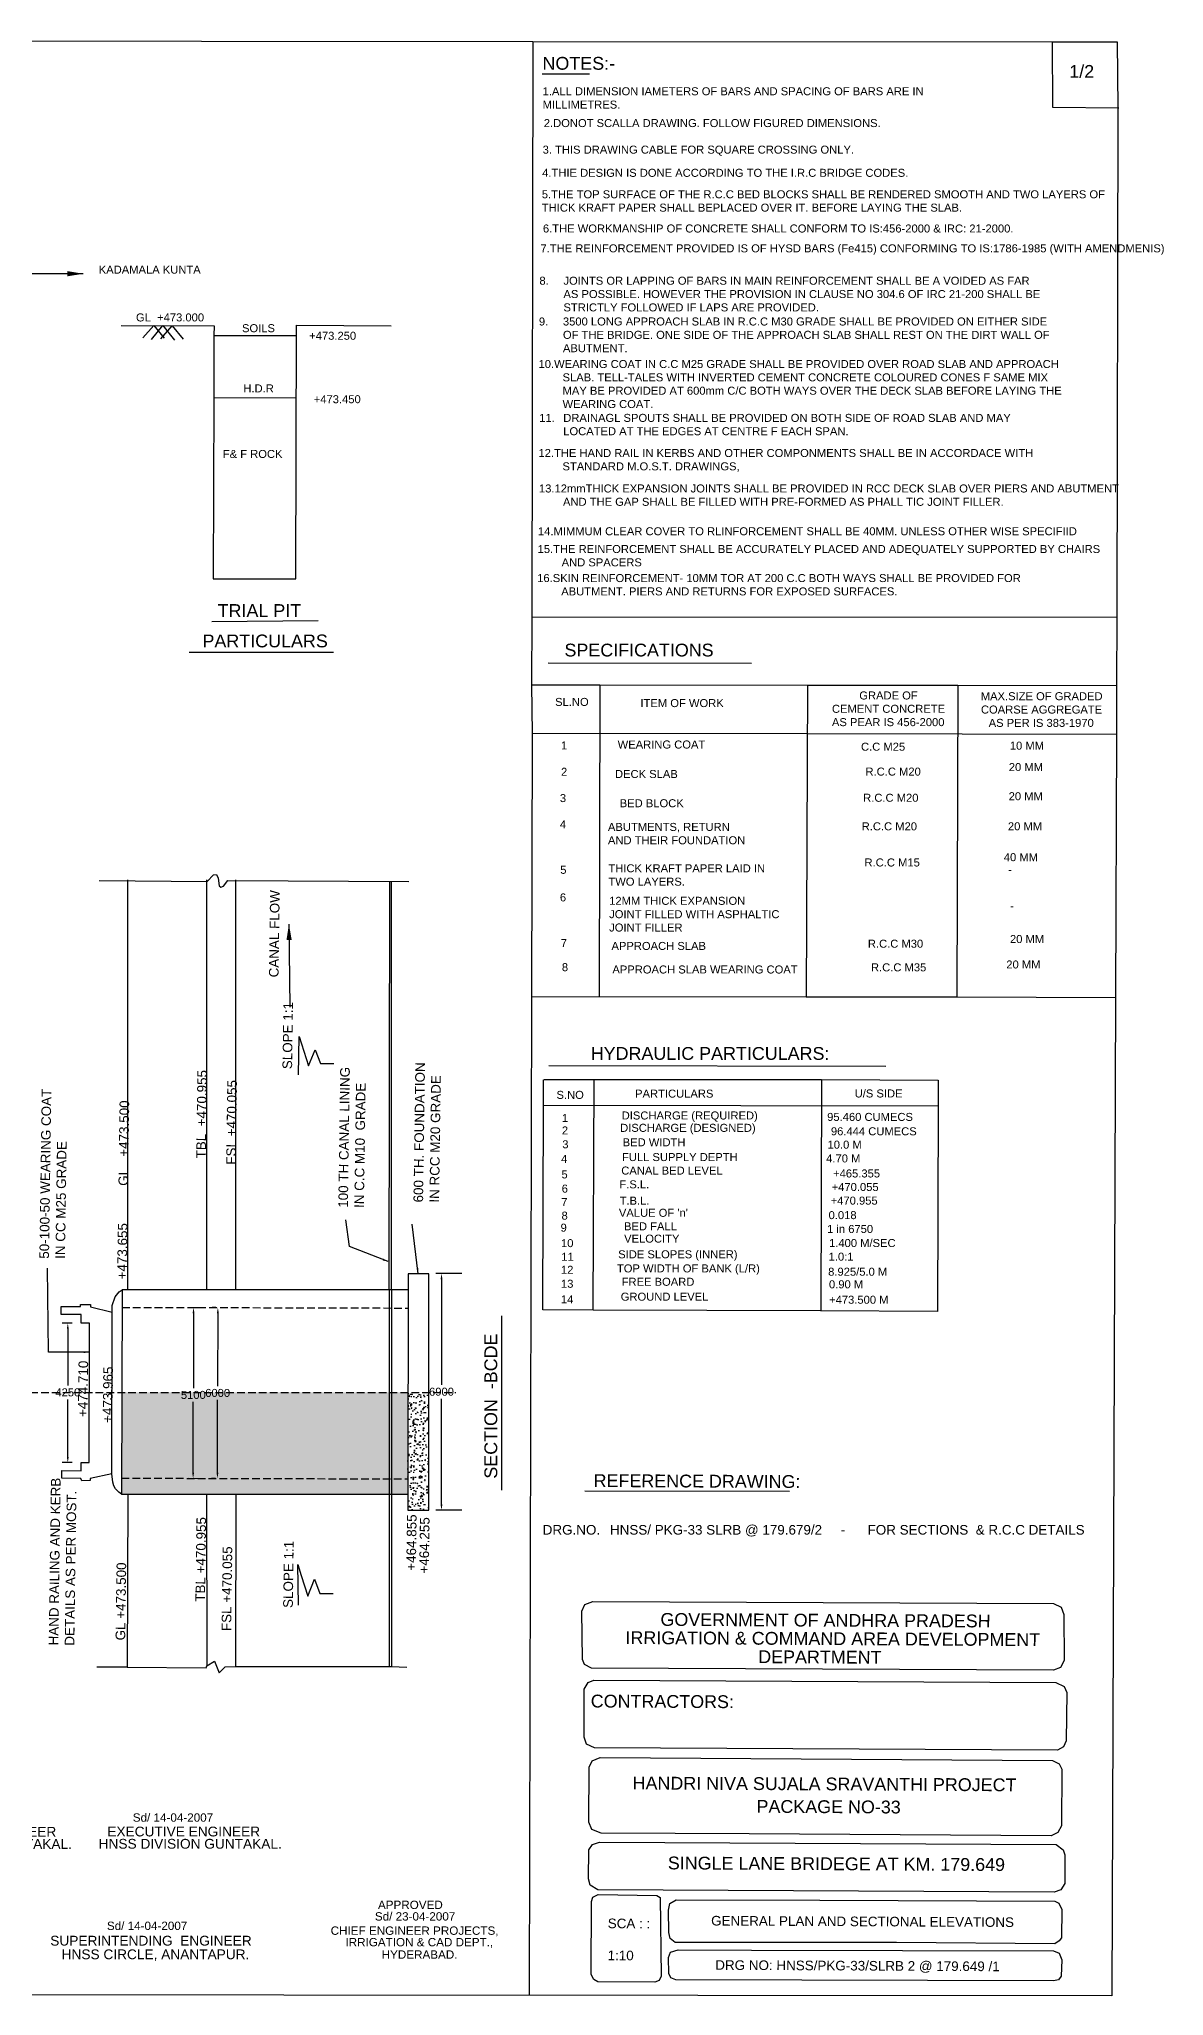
# Model space of a CAD drawing. Header units: inches. Extents: x 19446 to 38990, y 19537 to 39184.
# Drawn here: x 19507.9 to 19543, y 19536.7 to 19597.9 of the extents above; entities that cross this region are included whole.
import ezdxf

# ---------------------------------------------------------------- set-up
doc = ezdxf.new("R2010")
doc.units = ezdxf.units.IN
doc.header["$MEASUREMENT"] = 0
doc.linetypes.add('ACAD_ISO02W100', pattern=[15, 12, -3])
doc.layers.add('DRAWING', color=7, linetype='Continuous')
doc.styles.get("Standard").update_dxf_attribs({"font": 'arial.ttf'})
doc.dimstyles.get("Standard").update_dxf_attribs({"dimtxt": 0.18, "dimasz": 0.18, "dimexe": 0.18, "dimexo": 0.0625, "dimgap": 0.09, "dimtad": 0, "dimtih": 1, "dimtoh": 1, "dimdec": 4, "dimzin": 0, "dimdsep": 46, "dimtxsty": 'Standard', "dimcen": 0.09, "dimadec": 0, "dimazin": 0, "dimtfac": 1, "dimtdec": 4, "dimtofl": 0, "dimtmove": 0, "dimatfit": 3, "dimfxl": 1, "dimtolj": 1, "dimtzin": 0, "dimarcsym": 0})
pattern_1 = [(50, (0, 0), (0.3586300913, -0.0313760675), [0.0375, -0.4125]), (355, (0, 0), (-0.069375667, 0.376096067), [0.03, -0.33]), (100.4514445, (0.0299, -0.0026), (0.2892544234, 0.3447199955), [0.031870096, -0.350571056]), (46.1842, (0, 0.1), (0.533620665, -0.0827596404), [0.05625, -0.61875]), (96.6356355, (0.04447, 0.0931), (0.467330973, 0.4870593), [0.047805171, -0.52585688]), (351.184164, (0, 0.1), (0.467330973, 0.4870593), [0.045, -0.495]), (21, (0.05, 0.075), (0.298453526, -0.2013094453), [0.0375, -0.4125]), (326, (0.05, 0.075), (0.121657666, 0.3625750225), [0.03, -0.33]), (71.4514447, (0.07487, 0.05822), (0.4201111884, 0.1612655764), [0.031870095, -0.350571056]), (37.5, (0, 0), (0.00607992766, 0.1664469269), [0, -0.326, 0, -0.335, 0, -0.33125]), (7.5, (0, 0), (0.1315347687, 0.1972058559), [0, -0.191, 0, -0.3185, 0, -0.12625]), (327.5, (-0.1115, 0), (0.2669112181, -0.01127743587), [0, -0.125, 0, -0.39, 0, -0.5175]), (317.5, (-0.1615, 0), (0.2915930847, 0.0500524912), [0, -0.1625, 0, -0.259, 0, -0.3675])]

# ---------------------------------------------------------------- blocks, each defined once
blk = doc.blocks.new('*D36')
at = {"layer": 'Defpoints', "color": 0, "transparency": 16777216}
for p in [(19508.999, 19557.759), (19508.802, 19553.399), (19508.999, 19553.399)]:
    blk.add_point(p, dxfattribs=at)
at = {"layer": 'DRAWING', "color": 0, "lineweight": -2, "transparency": 16777216}
for p, q in [((19508.936, 19557.759), (19508.622, 19557.759)), ((19508.802, 19557.579), (19508.802, 19555.811)), ((19508.802, 19553.579), (19508.802, 19555.376)), ((19508.936, 19553.399), (19508.622, 19553.399))]:
    blk.add_line(p, q, dxfattribs=at)
at = {"layer": 'DRAWING', "color": 0, "transparency": 16777216}
for points in [[(19508.772, 19557.579), (19508.832, 19557.579), (19508.802, 19557.759)], [(19508.772, 19553.579), (19508.832, 19553.579), (19508.802, 19553.399)]]:
    blk.add_solid(points, dxfattribs=at)
at = {"layer": 'DRAWING', "color": 0, "transparency": 16777216, "insert": (19508.802, 19555.593), "char_height": 0.25, "attachment_point": 5}
blk.add_mtext('\\A1;4250', dxfattribs=at)
blk = doc.blocks.new('*D37')
at = {"layer": 'Defpoints', "color": 0, "transparency": 16777216}
for p in [(19512.508, 19558.245), (19512.494, 19552.909), (19512.714, 19552.908)]:
    blk.add_point(p, dxfattribs=at)
at = {"layer": 'DRAWING', "color": 0, "lineweight": -2, "transparency": 16777216}
for p, q in [((19512.57, 19558.245), (19512.907, 19558.244)), ((19512.727, 19558.065), (19512.721, 19555.73)), ((19512.714, 19553.088), (19512.72, 19555.295)), ((19512.557, 19552.909), (19512.894, 19552.908))]:
    blk.add_line(p, q, dxfattribs=at)
at = {"layer": 'DRAWING', "color": 0, "transparency": 16777216}
for points in [[(19512.697, 19558.065), (19512.757, 19558.065), (19512.727, 19558.245)], [(19512.684, 19553.088), (19512.744, 19553.088), (19512.714, 19552.908)]]:
    blk.add_solid(points, dxfattribs=at)
at = {"layer": 'DRAWING', "color": 0, "transparency": 16777216, "insert": (19512.72, 19555.513), "char_height": 0.25, "attachment_point": 5}
blk.add_mtext('\\A1;5100', dxfattribs=at)
blk = doc.blocks.new('*D38')
at = {"layer": 'Defpoints', "color": 0, "transparency": 16777216}
for p in [(19513.487, 19558.243), (19513.473, 19552.906), (19513.473, 19552.906)]:
    blk.add_point(p, dxfattribs=at)
at = {"layer": 'DRAWING', "color": 0, "lineweight": -2, "transparency": 16777216}
for p, q in [((19513.424, 19558.243), (19513.307, 19558.243)), ((19513.486, 19558.063), (19513.48, 19555.792)), ((19513.474, 19553.086), (19513.479, 19555.357)), ((19513.411, 19552.907), (19513.293, 19552.907))]:
    blk.add_line(p, q, dxfattribs=at)
at = {"layer": 'DRAWING', "color": 0, "transparency": 16777216}
for points in [[(19513.456, 19558.063), (19513.516, 19558.063), (19513.487, 19558.243)], [(19513.444, 19553.087), (19513.504, 19553.086), (19513.473, 19552.906)]]:
    blk.add_solid(points, dxfattribs=at)
at = {"layer": 'DRAWING', "color": 0, "transparency": 16777216, "insert": (19513.48, 19555.575), "char_height": 0.25, "attachment_point": 5}
blk.add_mtext('\\A1;6000', dxfattribs=at)
blk = doc.blocks.new('*D65')
at = {"layer": 'Defpoints', "color": 0, "transparency": 16777216}
for p in [(19521.166, 19559.308), (19520.467, 19551.917), (19521.165, 19551.917)]:
    blk.add_point(p, dxfattribs=at)
at = {"layer": 'DRAWING', "color": 0, "lineweight": -2, "transparency": 16777216}
for p, q in [((19521.104, 19559.308), (19520.289, 19559.308)), ((19520.469, 19559.128), (19520.468, 19555.83)), ((19520.467, 19552.097), (19520.468, 19555.395)), ((19521.103, 19551.917), (19520.287, 19551.917))]:
    blk.add_line(p, q, dxfattribs=at)
at = {"layer": 'DRAWING', "color": 0, "transparency": 16777216}
for points in [[(19520.439, 19559.128), (19520.499, 19559.128), (19520.469, 19559.308)], [(19520.437, 19552.097), (19520.497, 19552.097), (19520.467, 19551.917)]]:
    blk.add_solid(points, dxfattribs=at)
at = {"layer": 'DRAWING', "color": 0, "transparency": 16777216, "insert": (19520.468, 19555.613), "char_height": 0.25, "attachment_point": 5}
blk.add_mtext('\\A1;6900', dxfattribs=at)

msp = doc.modelspace()

# ---------------------------------------------------------------- hatches: boundary and pattern name
at = {"layer": 'DRAWING'}
h = msp.add_hatch(dxfattribs=at)
h.set_pattern_fill('AR-CONC', color=256, scale=0.05)
h.set_pattern_definition(pattern_1)
h.paths.add_polyline_path([(19519.42161, 19555.59316), (19510.48614, 19555.59316), (19510.47848, 19552.91394), (19519.41485, 19552.8916)])
h = msp.add_hatch(dxfattribs=at)
h.set_pattern_fill('AR-CONC', color=256, scale=0.05)
h.set_pattern_definition(pattern_1)
h.paths.add_polyline_path([(19520.07106, 19555.59316), (19519.42161, 19555.59316), (19519.41366, 19552.41356), (19519.41366, 19551.91851), (19520.07106, 19551.91851)])
h = msp.add_hatch(dxfattribs=at)
h.set_pattern_fill('AR-CONC', color=256, scale=0.05)
h.set_pattern_definition(pattern_1)
h.paths.add_polyline_path([(19519.41485, 19552.8916), (19510.47848, 19552.91394), (19510.47705, 19552.41356), (19519.41366, 19552.41356)])

# ---------------------------------------------------------------- linework, layer by layer
for p, q in [((19510.6783, 19558.79544), (19510.6783, 19571.6067)), ((19513.14726, 19558.79544), (19513.14726, 19571.6067)), ((19514.04593, 19558.79544), (19514.04593, 19571.6067)), ((19518.83064, 19558.79544), (19518.85008, 19571.55864)), ((19518.90959, 19558.79544), (19518.90958, 19571.55864)), ((19510.67612, 19552.41356), (19510.65228, 19547.01412)), ((19513.13139, 19552.41356), (19513.14145, 19547.04814)), ((19514.05, 19552.41356), (19514.03557, 19547.02981)), ((19513.14145, 19547.04814), (19513.38569, 19547.20153)), ((19513.38569, 19547.20153), (19513.53238, 19546.83051)), ((19510.65228, 19547.01412), (19509.70879, 19547.01475)), ((19510.65228, 19547.01412), (19513.12382, 19546.98866)), ((19513.12382, 19546.98866), (19513.14145, 19547.04814)), ((19513.53238, 19546.83051), (19513.71733, 19547.0226)), ((19513.71733, 19547.0226), (19514.03557, 19547.02981)), ((19514.03557, 19547.02981), (19518.83064, 19547.02981)), ((19518.83064, 19547.02981), (19518.90959, 19547.02981)), ((19518.90959, 19547.02981), (19519.38693, 19547.01491))]:
    msp.add_line(p, q, dxfattribs=at)
for points in [[(19541.55864, 19597.78551), (19541.58374, 19595.72355), (19541.54486, 19579.81408), (19541.54203, 19577.70611), (19541.53673, 19576.15542), (19541.51281, 19567.94613), (19541.39863, 19536.742), (19450.90466, 19536.81832), (19450.90796, 19597.86709), (19523.32114, 19597.79744), (19539.52956, 19597.78679), (19541.55864, 19597.78551)], [(19523.32114, 19597.79744), (19523.28862, 19579.82332), (19523.28072, 19577.69477), (19523.29298, 19576.17198), (19523.28202, 19567.9513), (19523.20307, 19536.75735)], [(19539.52956, 19597.78679), (19539.54417, 19595.73969), (19541.61508, 19595.72263)], [(19523.61431, 19596.77989), (19525.0917, 19596.78318)], [(19510.46577, 19588.91673), (19513.36859, 19588.91592), (19513.36403, 19588.60856), (19513.35626, 19586.66743), (19513.34234, 19581.00987), (19515.92505, 19581.00906), (19515.94653, 19588.93508), (19518.8961, 19588.90897)], [(19511.1488, 19588.53333), (19511.4926, 19588.91644), (19511.81335, 19588.53065)], [(19511.41501, 19588.48807), (19511.77068, 19588.91637), (19512.13728, 19588.4626)], [(19511.70792, 19588.50573), (19512.05838, 19588.91628), (19512.39986, 19588.49532)], [(19513.36403, 19588.60856), (19515.94564, 19588.60955)], [(19513.35626, 19586.66743), (19515.94036, 19586.66043)], [(19513.29946, 19579.67641), (19516.62211, 19579.70226)], [(19523.28862, 19579.82332), (19541.54486, 19579.81408)], [(19512.5929, 19578.71379), (19517.09566, 19578.72202)], [(19523.79871, 19578.37859), (19530.15004, 19578.36958)], [(19523.28072, 19577.69477), (19525.40961, 19577.70149), (19531.89291, 19577.69088), (19536.58797, 19577.68398), (19541.54199, 19577.67733)], [(19525.40961, 19577.70149), (19525.39382, 19567.96122)], [(19531.89291, 19577.69088), (19531.85084, 19567.95518)], [(19536.58797, 19577.68398), (19536.55557, 19567.95116)], [(19523.29298, 19576.17198), (19525.4082, 19576.19114), (19531.90092, 19576.17262), (19541.53673, 19576.15542)], [(19509.77858, 19571.58635), (19513.14778, 19571.54982), (19513.34845, 19571.76009), (19513.43965, 19571.7685), (19513.4935, 19571.65276), (19513.52308, 19571.4214), (19513.5814, 19571.37489), (19513.66495, 19571.4118), (19513.79315, 19571.58928), (19519.45008, 19571.55603)], [(19523.28202, 19567.9513), (19525.39382, 19567.96122), (19531.85084, 19567.95518), (19536.55557, 19567.95116), (19541.51276, 19567.93302)], [(19516.00075, 19565.51242), (19516.02279, 19566.70632), (19516.31124, 19565.79129), (19516.52393, 19566.29922), (19516.69067, 19565.87228), (19517.11062, 19565.86871)], [(19523.81615, 19565.80199), (19534.33983, 19565.78937)], [(19523.66344, 19565.36256), (19525.23392, 19565.36334), (19532.33137, 19565.36439), (19535.96864, 19565.34857), (19535.97135, 19564.5442), (19535.95485, 19558.1234), (19532.30014, 19558.14087), (19525.19822, 19558.16598), (19523.63222, 19558.1678), (19523.65237, 19564.56634), (19523.65197, 19565.36255)], [(19525.19822, 19558.16598), (19525.23392, 19565.36334)], [(19532.33137, 19565.36439), (19532.30583, 19558.14085)], [(19523.65237, 19564.56634), (19535.97135, 19564.5442)], [(19510.47705, 19552.41356), (19519.41366, 19552.41356), (19519.41366, 19551.91851), (19520.07106, 19551.91851), (19520.07106, 19559.29288), (19519.43085, 19559.29288), (19519.41366, 19552.41356)], [(19510.17978, 19553.05157), (19509.50089, 19552.9004), (19509.50089, 19552.84364), (19509.2387, 19552.83316), (19509.20898, 19552.90389), (19508.61262, 19552.91098), (19508.61546, 19553.15006), (19509.21891, 19553.14289), (19509.22195, 19553.39913), (19509.47349, 19553.39913), (19509.48398, 19557.75833), (19509.21902, 19557.75896), (19509.21967, 19558.02978), (19508.59711, 19558.03128), (19508.5977, 19558.27431), (19509.20333, 19558.27431), (19509.20333, 19558.33936), (19509.51317, 19558.33936), (19509.51526, 19558.26694), (19510.18966, 19558.0965)], [(19510.47705, 19552.41356), (19510.39135, 19552.47824), (19510.29175, 19552.58295), (19510.24065, 19552.67901), (19510.20507, 19552.78556), (19510.17978, 19553.05157), (19510.19007, 19558.30553), (19510.2772, 19558.58342), (19510.40525, 19558.73264), (19510.4953, 19558.79544)], [(19519.42961, 19558.79544), (19510.4953, 19558.79544), (19510.47705, 19552.41356)], [(19518.83064, 19558.79544), (19518.83064, 19547.02981)], [(19518.90959, 19558.79544), (19518.90959, 19547.02981)], [(19522.35078, 19552.5413), (19522.35055, 19557.98086)], [(19524.93934, 19552.51747), (19531.33603, 19552.5124)], [(19516.00394, 19548.94658), (19515.98166, 19550.21488), (19516.08689, 19549.86856), (19516.29074, 19549.23139), (19516.49978, 19549.75716), (19516.67393, 19549.31005), (19517.0847, 19549.31512)], [(19524.84708, 19548.7551), (19524.94111, 19548.96702), (19525.18832, 19549.06319), (19539.57351, 19549.00118), (19539.81082, 19548.8847), (19539.89991, 19548.65998), (19539.90049, 19547.21744), (19539.7935, 19547.00018), (19539.56974, 19546.91525), (19525.15332, 19546.97996), (19524.93392, 19547.08876), (19524.86475, 19547.24772), (19524.84708, 19548.7551)], [(19524.91907, 19546.3192), (19525.04374, 19546.52828), (19525.22626, 19546.59944), (19539.64975, 19546.53596), (19539.9065, 19546.40421), (19539.98698, 19546.21831), (19539.96813, 19544.71125), (19539.88164, 19544.52325), (19539.70077, 19544.42095), (19525.24912, 19544.49037), (19524.99708, 19544.60712), (19524.91825, 19544.81954), (19524.91907, 19546.3192)], [(19525.07732, 19543.88146), (19525.1677, 19544.08561), (19525.42587, 19544.1858), (19539.53698, 19544.09837), (19539.74696, 19543.993), (19539.82991, 19543.8254), (19539.82367, 19542.05328), (19539.71267, 19541.84589), (19539.5034, 19541.74222), (19530.06897, 19541.80816), (19525.45168, 19541.82289), (19525.16499, 19541.94183), (19525.06672, 19542.16925), (19525.07732, 19543.88146)], [(19525.39618, 19541.53977), (19539.66059, 19541.47071), (19539.87551, 19541.29877), (19539.92229, 19541.14785), (19539.92253, 19540.25642), (19539.79892, 19540.05429), (19539.58835, 19539.98034), (19525.34315, 19540.05292), (19525.10537, 19540.19606), (19525.05552, 19540.39279), (19525.06589, 19541.30174), (19525.17736, 19541.47062), (19525.39618, 19541.53977)], [(19525.14578, 19539.69315), (19525.18761, 19539.82815), (19525.35482, 19539.90777), (19527.19278, 19539.87681), (19527.29753, 19539.81599), (19527.329, 19537.35923), (19527.26548, 19537.2187), (19527.12774, 19537.17283), (19525.34975, 19537.17905), (19525.22544, 19537.25048), (19525.14413, 19537.40999), (19525.14578, 19539.69315)], [(19527.55594, 19539.42078), (19527.59872, 19539.62716), (19527.79597, 19539.74337), (19532.27975, 19539.73426), (19539.61663, 19539.69969), (19539.74012, 19539.63796), (19539.83439, 19539.44337), (19539.82178, 19538.55765), (19539.75332, 19538.46171), (19539.60945, 19538.36961), (19534.67236, 19538.40738), (19527.7658, 19538.41351), (19527.60366, 19538.53762), (19527.56136, 19538.71968), (19527.55594, 19539.42078)], [(19527.55441, 19537.94527), (19527.61274, 19538.10478), (19527.85748, 19538.18216), (19530.14568, 19538.17365), (19539.5715, 19538.14777), (19539.7512, 19538.0741), (19539.83722, 19537.86538), (19539.81082, 19537.36024), (19539.72433, 19537.24106), (19539.5748, 19537.21088), (19527.7836, 19537.24719), (19527.62499, 19537.30037), (19527.56207, 19537.43697), (19527.55441, 19537.94527)]]:
    msp.add_lwpolyline(points, dxfattribs=at)
at = {"layer": 'DRAWING', "linetype": 'ACAD_ISO02W100', "ltscale": 0.02}
for points in [[(19510.49374, 19558.25049), (19519.42819, 19558.22815)], [(19505.92855, 19555.59316), (19520.9117, 19555.59316)], [(19510.47848, 19552.91394), (19519.41485, 19552.8916)]]:
    msp.add_lwpolyline(points, dxfattribs=at)

# ---------------------------------------------------------------- texts
at = {"layer": 'DRAWING'}
for s, height, p in [('Sd/ 14-04-2007', 0.2606735, (19510.83034, 19542.18234)), ('DEPUTY EXECUTIVE ENGINEER', 0.3056801, (19501.82308, 19541.716)), ('EXECUTIVE ENGINEER', 0.3056801, (19510.03577, 19541.72279)), ('HNSS SUB DIVISION-IV, GUNTAKAL.', 0.3056801, (19501.55239, 19541.33306)), ('HNSS DIVISION GUNTAKAL.', 0.3056801, (19509.76509, 19541.33985)), ('Sd/ 23-04-2007', 0.2606735, (19518.3881, 19539.09418)), (' APPROVED', 0.260673, (19518.38336, 19539.45503)), ('Sd/ 14-04-2007', 0.2606735, (19510.02242, 19538.80044)), ('CHIEF ENGINEER PROJECTS,', 0.2606735, (19517.00844, 19538.64936)), ('SUPERINTENDING  ENGINEER', 0.3056801, (19508.25492, 19538.31312)), ('HNSS CIRCLE, ANANTAPUR.', 0.3056801, (19508.60969, 19537.88679)), ('IRRIGATION & CAD DEPT.,', 0.2606735, (19517.46958, 19538.28934)), ('HYDERABAD.', 0.260673, (19518.59941, 19537.90229))]:
    msp.add_text(s, height=height, dxfattribs=at).set_placement(p)
at = {"layer": 'DRAWING', "char_height": 0.4, "width": 12.6320212, "attachment_point": 1, "line_spacing_factor": 2}
for s, insert in [('NOTES:-', (19523.61994, 19597.31111)), ('SPECIFICATIONS', (19524.30667, 19578.98243))]:
    msp.add_mtext(s, dxfattribs=dict(at, insert=insert))
at = {"layer": 'DRAWING', "attachment_point": 1}
for s, insert, char_height, width in [('1/2', (19540.0657, 19597.05884), 0.4, 12.6320212), ('1.ALL DIMENSION IAMETERS OF BARS AND SPACING OF BARS ARE IN MILLIMETRES.', (19523.62407, 19596.36353), 0.25, 12.6320212), ('2.DONOT SCALLA DRAWING. FOLLOW FIGURED DIMENSIONS.', (19523.6607, 19595.37013), 0.25, 12.6320212), ('3. THIS DRAWING CABLE FOR SQUARE CROSSING ONLY.', (19523.62484, 19594.54022), 0.25, 12.6320212), ('4.THIE DESIGN IS DONE ACCORDING TO THE I.R.C BRIDGE CODES.', (19523.61092, 19593.81589), 0.25, 12.6320212), ('5.THE TOP SURFACE OF THE R.C.C BED BLOCKS SHALL BE RENDERED SMOOTH AND TWO LAYERS OF THICK KRAFT PAPER SHALL BEPLACED OVER IT. BEFORE LAYING THE SLAB.', (19523.59955, 19593.14531), 0.25, 18.1828022), ('6.THE WORKMANSHIP OF CONCRETE SHALL CONFORM TO IS:456-2000 & IRC: 21-2000.', (19523.63367, 19592.07692), 0.25, 16.5567042), (' 7.THE REINFORCEMENT PROVIDED IS OF HYSD BARS (Fe415) CONFORMING TO IS:1786-1985 (WITH AMENDMENIS)', (19523.46081, 19591.45697), 0.25, 19.145596), ('KADAMALA KUNTA', (19509.76838, 19590.79112), 0.25, 12.6320212), ('GL  +473.000', (19510.92989, 19589.29874), 0.25, 12.6320212), ('SOILS', (19514.2399, 19588.96224), 0.25, 12.6320212), ('+473.250', (19516.33705, 19588.72617), 0.25, 12.6320212), ('H.D.R', (19514.28294, 19587.08175), 0.25, 12.6320212), ('+473.450', (19516.4802, 19586.74416), 0.25, 12.6320212), ('F& F ROCK', (19513.64178, 19585.03397), 0.25, 12.6320212), ('TRIAL PIT', (19513.47934, 19580.21644), 0.4, 12.6320212), ('PARTICULARS', (19513.00655, 19579.26747), 0.4, 12.6320212), ('SL.NO', (19524.0147, 19577.2876), 0.25, 12.6320212), ('ITEM OF WORK', (19526.67879, 19577.25146), 0.25, 12.6320212), ('1', (19524.19793, 19575.92806), 0.25, 12.6320212), ('WEARING COAT', (19525.96673, 19575.95711), 0.25, 12.6320212), ('10 MM', (19538.20947, 19575.92121), 0.25, 12.6320212), ('C.C M25', (19533.56402, 19575.88867), 0.25, 12.6320212), ('2', (19524.19852, 19575.10463), 0.25, 12.6320212), ('DECK SLAB', (19525.88389, 19575.03584), 0.25, 12.6320212), ('R.C.C M20', (19533.70318, 19575.11123), 0.25, 12.6320212), ('20 MM', (19538.17742, 19575.25286), 0.25, 12.6320212), ('3', (19524.16235, 19574.28417), 0.25, 12.6320212), ('BED BLOCK', (19526.0313, 19574.12236), 0.25, 12.6320212), ('R.C.C M20', (19533.63036, 19574.29411), 0.25, 12.6320212), ('20 MM', (19538.17283, 19574.3419), 0.25, 12.6320212), ('4', (19524.164, 19573.46509), 0.25, 12.6320212), ('ABUTMENTS, RETURN\\PAND THEIR FOUNDATION', (19525.6636, 19573.3826), 0.25, 12.6320212), ('R.C.C M20', (19533.58466, 19573.4013), 0.25, 12.6320212), ('20 MM', (19538.14961, 19573.40313), 0.25, 12.6320212), ('R.C.C M15', (19533.6729, 19572.27221), 0.25, 12.6320212), ('40 MM', (19538.02153, 19572.43771), 0.25, 12.6320212), ('5', (19524.17448, 19572.04308), 0.25, 12.6320212), ('THICK KRAFT PAPER LAID IN\\PTWO LAYERS.', (19525.67875, 19572.09024), 0.25, 12.6320212), ('-', (19538.1588, 19572.04794), 0.25, 12.6320212), ('6', (19524.16388, 19571.18142), 0.25, 12.6320212), ('12MM THICK EXPANSION\\PJOINT FILLED WITH ASPHALTIC\\PJOINT FILLER', (19525.70171, 19571.07409), 0.25, 12.6320212), ('-', (19538.22279, 19570.9139), 0.25, 12.6320212), ('20 MM', (19538.2143, 19569.88075), 0.25, 12.6320212), ('7', (19524.19145, 19569.75462), 0.25, 12.6320212), ('APPROACH SLAB', (19525.77369, 19569.66497), 0.25, 12.6320212), ('R.C.C M30', (19533.77834, 19569.73474), 0.25, 12.6320212), ('8', (19524.22551, 19569.00106), 0.25, 12.6320212), ('APPROACH SLAB WEARING COAT', (19525.8021, 19568.92936), 0.25, 12.6320212), ('R.C.C M35', (19533.87485, 19568.99573), 0.25, 12.6320212), ('20 MM', (19538.0993, 19569.08572), 0.25, 12.6320212), ('HYDRAULIC PARTICULARS:', (19525.12691, 19566.3821), 0.4, 12.6320212), ('S.NO', (19524.05795, 19565.01247), 0.25, 12.6320212), ('PARTICULARS', (19526.51123, 19565.05143), 0.25, 12.6320212), ('U/S SIDE', (19533.36611, 19565.05675), 0.25, 12.6320212), ('DISCHARGE (REQUIRED)', (19526.09293, 19564.36863), 0.25, 12.6320212), ('95.460 CUMECS', (19532.50717, 19564.3241), 0.25, 12.6320212), ('2', (19524.22515, 19563.90156), 0.25, 12.6320212), ('1', (19524.22716, 19564.28913), 0.25, 12.6320212), ('DISCHARGE (DESIGNED)', (19526.04461, 19563.98289), 0.25, 12.6320212), ('96.444 CUMECS', (19532.62406, 19563.87514), 0.25, 12.6320212), ('3', (19524.23776, 19563.46895), 0.25, 12.6320212), ('BED WIDTH', (19526.1238, 19563.53128), 0.25, 12.6320212), ('10.0 M', (19532.51848, 19563.45718), 0.25, 12.6320212), ('4', (19524.20194, 19563.01392), 0.25, 12.6320212), ('5', (19524.21219, 19562.52822), 0.25, 12.6320212), ('CANAL BED LEVEL', (19526.07949, 19562.64799), 0.25, 12.6320212), ('FULL SUPPLY DEPTH', (19526.10306, 19563.06981), 0.25, 12.6320212), ('4.70 M', (19532.47642, 19563.0273), 0.25, 12.6320212), ('+465.355', (19532.69194, 19562.5575), 0.25, 12.6320212), ('6', (19524.22103, 19562.08444), 0.25, 12.6320212), ('F.S.L.', (19526.02022, 19562.21822), 0.25, 12.6320212), ('+470.055', (19532.6481, 19562.13535), 0.25, 12.6320212), ('7', (19524.205, 19561.66221), 0.25, 12.6320212), ("VALUE OF 'n'", (19526.00561, 19561.32903), 0.25, 12.6320212), ('T.B.L.', (19526.02788, 19561.70704), 0.25, 12.6320212), ('0.018', (19532.55148, 19561.25583), 0.25, 12.6320212), ('+470.955', (19532.61735, 19561.70929), 0.25, 12.6320212), ('9', (19524.18497, 19560.8637), 0.25, 12.6320212), ('8', (19524.21467, 19561.24112), 0.25, 12.6320212), ('BED FALL', (19526.16645, 19560.9071), 0.25, 12.6320212), ('1 in 6750', (19532.50446, 19560.82361), 0.25, 12.6320212), ('10', (19524.19829, 19560.38124), 0.25, 12.6320212), ('SIDE SLOPES (INNER)', (19525.98381, 19560.03264), 0.25, 12.6320212), ('VELOCITY', (19526.16846, 19560.52205), 0.25, 12.6320212), ('1.400 M/SEC', (19532.56609, 19560.38436), 0.25, 12.6320212), ('12', (19524.19699, 19559.54793), 0.25, 12.6320212), ('11', (19524.20795, 19559.95485), 0.25, 12.6320212), ('TOP WIDTH OF BANK (L/R)', (19525.94422, 19559.59179), 0.25, 12.6320212), ('8.925/5.0 M', (19532.53793, 19559.4884), 0.25, 12.6320212), ('1.0:1', (19532.55313, 19559.95862), 0.25, 12.6320212), ('13', (19524.19699, 19559.11244), 0.25, 12.6320212), ('FREE BOARD', (19526.09222, 19559.17422), 0.25, 12.6320212), ('0.90 M', (19532.56361, 19559.09489), 0.25, 12.6320212), ('14', (19524.19699, 19558.62572), 0.25, 12.6320212), ('GROUND LEVEL', (19526.06311, 19558.7086), 0.25, 12.6320212), ('+473.500 M', (19532.56739, 19558.61311), 0.25, 12.6320212)]:
    msp.add_mtext(s, dxfattribs=dict(at, insert=insert, char_height=char_height, width=width))
for s, width, insert, char_height in [('\\pi-0.75,l1.5,t1.5;8.^IJOINTS OR LAPPING OF BARS IN MAIN REINFORCEMENT SHALL BE A VOIDED AS FAR AS POSSIBLE. HOWEVER THE PROVISION IN CLAUSE NO 304.6 OF IRC 21-200 SHALL BE STRICTLY FOLLOWED IF LAPS ARE PROVIDED.', 16.5567042, (19522.77475, 19590.44538), 0.25), ('\\pi-0.75,l1,t1;9.^I3500 LONG APPROACH SLAB IN R.C.C M30 GRADE SHALL BE PROVIDED ON EITHER SIDE OF THE BRIDGE. ONE SIDE OF THE APPROACH SLAB SHALL REST ON THE DIRT WALL OF ABUTMENT.', 16.5567042, (19523.25819, 19589.17163), 0.25), ('\\pi-0.75,l1,t1;10.WEARING COAT IN C.C M25 GRADE SHALL BE PROVIDED OVER ROAD SLAB AND APPROACH SLAB. TELL-TALES WITH INVERTED CEMENT CONCRETE COLOURED CONES F SAME MIX MAY BE PROVIDED AT 600mm C/C BOTH WAYS OVER THE DECK SLAB BEFORE LAYING THE WEARING COAT.', 16.5567042, (19523.24704, 19587.84303), 0.25), ('\\pi-0.75,l1.25,t1.25;11.^IDRAINAGL SPOUTS SHALL BE PROVIDED ON BOTH SIDE OF ROAD SLAB AND MAY LOCATED AT THE EDGES AT CENTRE F EACH SPAN.', 16.5567042, (19523.01819, 19586.16047), 0.25), ('\\pi-0.75,l1,t1;12.THE HAND RAIL IN KERBS AND OTHER COMPONMENTS SHALL BE IN ACCORDACE WITH STANDARD M.O.S.T. DRAWINGS, ', 16.5567042, (19523.24426, 19585.06339), 0.25), ('\\pi-0.75,l1,t1;13.12mmTHICK EXPANSION JOINTS SHALL BE PROVIDED IN RCC DECK SLAB OVER PIERS AND ABUTMENT AND THE GAP SHALL BE FILLED WITH PRE-FORMED AS PHALL TIC JOINT FILLER.', 18.6959152, (19523.2602, 19583.95576), 0.25), ('\\pi-0.75,l1,t1;15.THE REINFORCEMENT SHALL BE ACCURATELY PLACED AND ADEQUATELY SUPPORTED BY CHAIRS AND SPACERS', 18.2591086, (19523.21792, 19582.06392), 0.25), ('\\pi-0.75,l1,t1;14.MIMMUM CLEAR COVER TO RLINFORCEMENT SHALL BE 40MM. UNLESS OTHER WISE SPECIFIID', 20.1765732, (19523.22949, 19582.61869), 0.25), ('\\pi-0.75,l1,t1;16.SKIN REINFORCEMENT- 10MM TOR AT 200 C.C BOTH WAYS SHALL BE PROVIDED FOR ABUTMENT. PIERS AND RETURNS FOR EXPOSED SURFACES.', 16.5567042, (19523.20542, 19581.15693), 0.25), ('\\pi1.14118;GRADE OF\\P\\pi0.28826;CEMENT CONCRETE\\P\\pi0.28724;AS PEAR IS 456-2000', 4.0717472, (19532.3684, 19577.48952), 0.25), ('\\pi-0.47996,l1,t1.27004;MAX.SIZE OF GRADED\\P\\pi-0.47459,t1.27541;COARSE AGGREGATE\\P\\pi-0.23269,t1.51731;AS PER IS 383-1970', 4.5489493, (19536.78219, 19577.466), 0.25), ('\\pi-0.9,l1.2,t2.4;DRG.NO.^IHNSS/ PKG-33 SLRB @ 179.679/2     -      FOR SECTIONS  & R.C.C DETAILS', 17.2676317, (19523.3275, 19551.45137), 0.3)]:
    msp.add_mtext_dynamic_manual_height_columns(s, width=width, gutter_width=1, heights=[0], dxfattribs=dict(at, insert=insert, char_height=char_height))
at = {"layer": 'DRAWING', "char_height": 0.3, "attachment_point": 1, "rotation": 89.2036222}
for s, width, insert in [('\\pi-0.9,l1.2,t1.2;CANAL FLOW', 6.7273114, (19515.07613, 19568.26054)), ('\\pi-0.9,l1.2,t1.2;SLOPE 1:1', 6.7273114, (19515.49832, 19565.39277)), ('\\pi-0.9,l1.2,t1.2;TBL  +470.955', 6.7273114, (19512.80502, 19562.606)), ('\\pi-0.9,l1.2,t1.2;100 TH CANAL LINING\\PIN C.C M10  GRADE', 6.7273114, (19517.24108, 19561.06304)), ('\\pi-0.9,l1.2,t1.2;600 TH. FOUNDATION\\PIN RCC M20 GRADE', 6.7273114, (19519.58796, 19561.22955)), ('\\pi-0.9,l1.2,t1.2;50-100-50 WEARING COAT \\PIN CC M25 GRADE', 6.7273114, (19507.91037, 19559.47224)), ('\\pi-0.9,l1.2,t1.2;FSL +470.055', 6.7273114, (19513.7412, 19562.4095)), ('\\pi-0.9,l1.2,t1.2;+473.655          GL   +473.500', 6.7273114, (19510.33794, 19558.82546)), ('\\pi-0.9,l1.2,t1.2;+474.710', 2.4303632, (19509.1087, 19554.52788)), ('\\pi-0.9,l1.2,t1.2;+473.965', 2.4303632, (19509.88494, 19554.34233)), ('\\pi-0.9,l1.2,t1.2;HAND RAILING AND KERB\\PDETAILS AS PER MOST.', 13.1775064, (19508.20076, 19547.39087)), ('\\pi-0.9,l1.2,t1.2;TBL +470.955', 13.1775064, (19512.77963, 19548.75696)), ('\\pi-0.9,l1.2,t1.2;+464.855', 13.1775064, (19519.36342, 19549.72522)), ('\\pi-0.9,l1.2,t1.2;+464.255', 13.1775064, (19519.76677, 19549.63737)), ('\\pi-0.9,l1.2,t1.2;SLOPE 1:1', 13.1775064, (19515.52077, 19548.56316)), ('\\pi-0.9,l1.2,t1.2;GL +473.500', 13.1775064, (19510.28779, 19547.5482)), ('\\pi-0.9,l1.2,t1.2;^JFSL +470.055', 13.1775064, (19513.09737, 19547.84699))]:
    msp.add_mtext_dynamic_manual_height_columns(s, width=width, gutter_width=1, heights=[0], dxfattribs=dict(at, insert=insert))
at = {"layer": 'DRAWING', "attachment_point": 1}
for s, insert, char_height, width, rotation in [('SECTION  -BCDE', (19521.80745, 19552.8986), 0.4, 12.6320212, 90.0024823), ('REFERENCE DRAWING:', (19525.21759, 19553.03894), 0.4, 12.6320212, 359.7147528), ('GOVERNMENT OF ANDHRA PRADESH', (19527.30454, 19548.70173), 0.4, 12.6320212, 359.7147528), ('IRRIGATION & COMMAND AREA DEVELOPMENT', (19526.21164, 19548.13315), 0.4, 13.8981647, 359.7147528), ('DEPARTMENT', (19530.35665, 19547.53705), 0.4, 13.8981647, 359.7147528), ('CONTRACTORS:', (19525.12816, 19546.15191), 0.4, 13.8981647, 359.7147528), ('HANDRI NIVA SUJALA SRAVANTHI PROJECT', (19526.43434, 19543.5918), 0.4, 13.8981647, 359.7147528), ('PACKAGE NO-33', (19530.30251, 19542.86211), 0.4, 13.8981647, 359.7147528), ('SINGLE LANE BRIDEGE AT KM. 179.649', (19527.53402, 19541.0939), 0.4, 13.8981647, 359.7147528), ('SCA : :\\P\\P1:10', (19525.65869, 19539.15696), 0.3, 13.8981647, 359.7147528), ('GENERAL PLAN AND SECTIONAL ELEVATIONS', (19528.88555, 19539.24078), 0.3, 13.8981647, 359.7147528), ('DRG NO: HNSS/PKG-33/SLRB 2 @ 179.649 /1', (19529.01446, 19537.85669), 0.3, 13.8981647, 359.7147528)]:
    msp.add_mtext(s, dxfattribs=dict(at, insert=insert, char_height=char_height, width=width, rotation=rotation))

# ---------------------------------------------------------------- dimensions: what is measured, and where the dimension line sits
at = {"layer": 'DRAWING'}
for p1, p2, distance, text, picture, middle in [((19521.16632, 19559.30792), (19521.16514, 19551.91707), -0.69768, '6900', '*D65', (19520.46805, 19555.61261)), ((19513.48652, 19558.243), (19513.47318, 19552.90645), 0, '6000', '*D38', (19513.47985, 19555.57473))]:
    dim = msp.add_aligned_dim(p1=p1, p2=p2, distance=distance, text=text, dimstyle='Standard', override={"dimtxt": 0.25}, dxfattribs=at)
    dim.commit()
    dim.dimension.update_dxf_attribs({"geometry": picture, "text_midpoint": middle})
for base, p1, p2, angle, text, picture, middle in [((19512.71394, 19552.90835), (19512.50752, 19558.24545), (19512.49418, 19552.9089), 269.8567662, '5100', '*D37', (19512.72045, 19555.51264)), ((19508.80182, 19553.39913), (19508.99868, 19557.75896), (19508.99868, 19553.39913), 270, '4250', '*D36', (19508.80182, 19555.59316))]:
    dim = msp.add_linear_dim(base=base, p1=p1, p2=p2, angle=angle, text=text, dimstyle='Standard', override={"dimtxt": 0.25}, dxfattribs=at)
    dim.commit()
    dim.dimension.update_dxf_attribs({"geometry": picture, "text_midpoint": middle, "dimtype": 161})

# ---------------------------------------------------------------- leaders
for points, override in [([(19509.28261, 19590.53856), (19507.40293, 19590.53856)], {"dimasz": 0.5, "dimgap": 0.09, "dimtad": 0}), ([(19515.70535, 19570.22152), (19515.73056, 19567.62949)], {"dimasz": 0.5, "dimgap": 0.09, "dimtad": 0}), ([(19518.80683, 19559.67738), (19517.59669, 19560.1528), (19517.47673, 19560.98648)], {"dimgap": 0.09, "dimtad": 0}), ([(19519.73925, 19559.30079), (19519.55719, 19560.84764)], {"dimgap": 0.09, "dimtad": 0}), ([(19509.4818, 19556.8514), (19508.19911, 19556.8514), (19508.17156, 19559.47224)], {"dimgap": 0.09, "dimtad": 0})]:
    msp.add_leader(points, dimstyle='Standard', override=override, dxfattribs=at)

doc.saveas('drawing.dxf')
